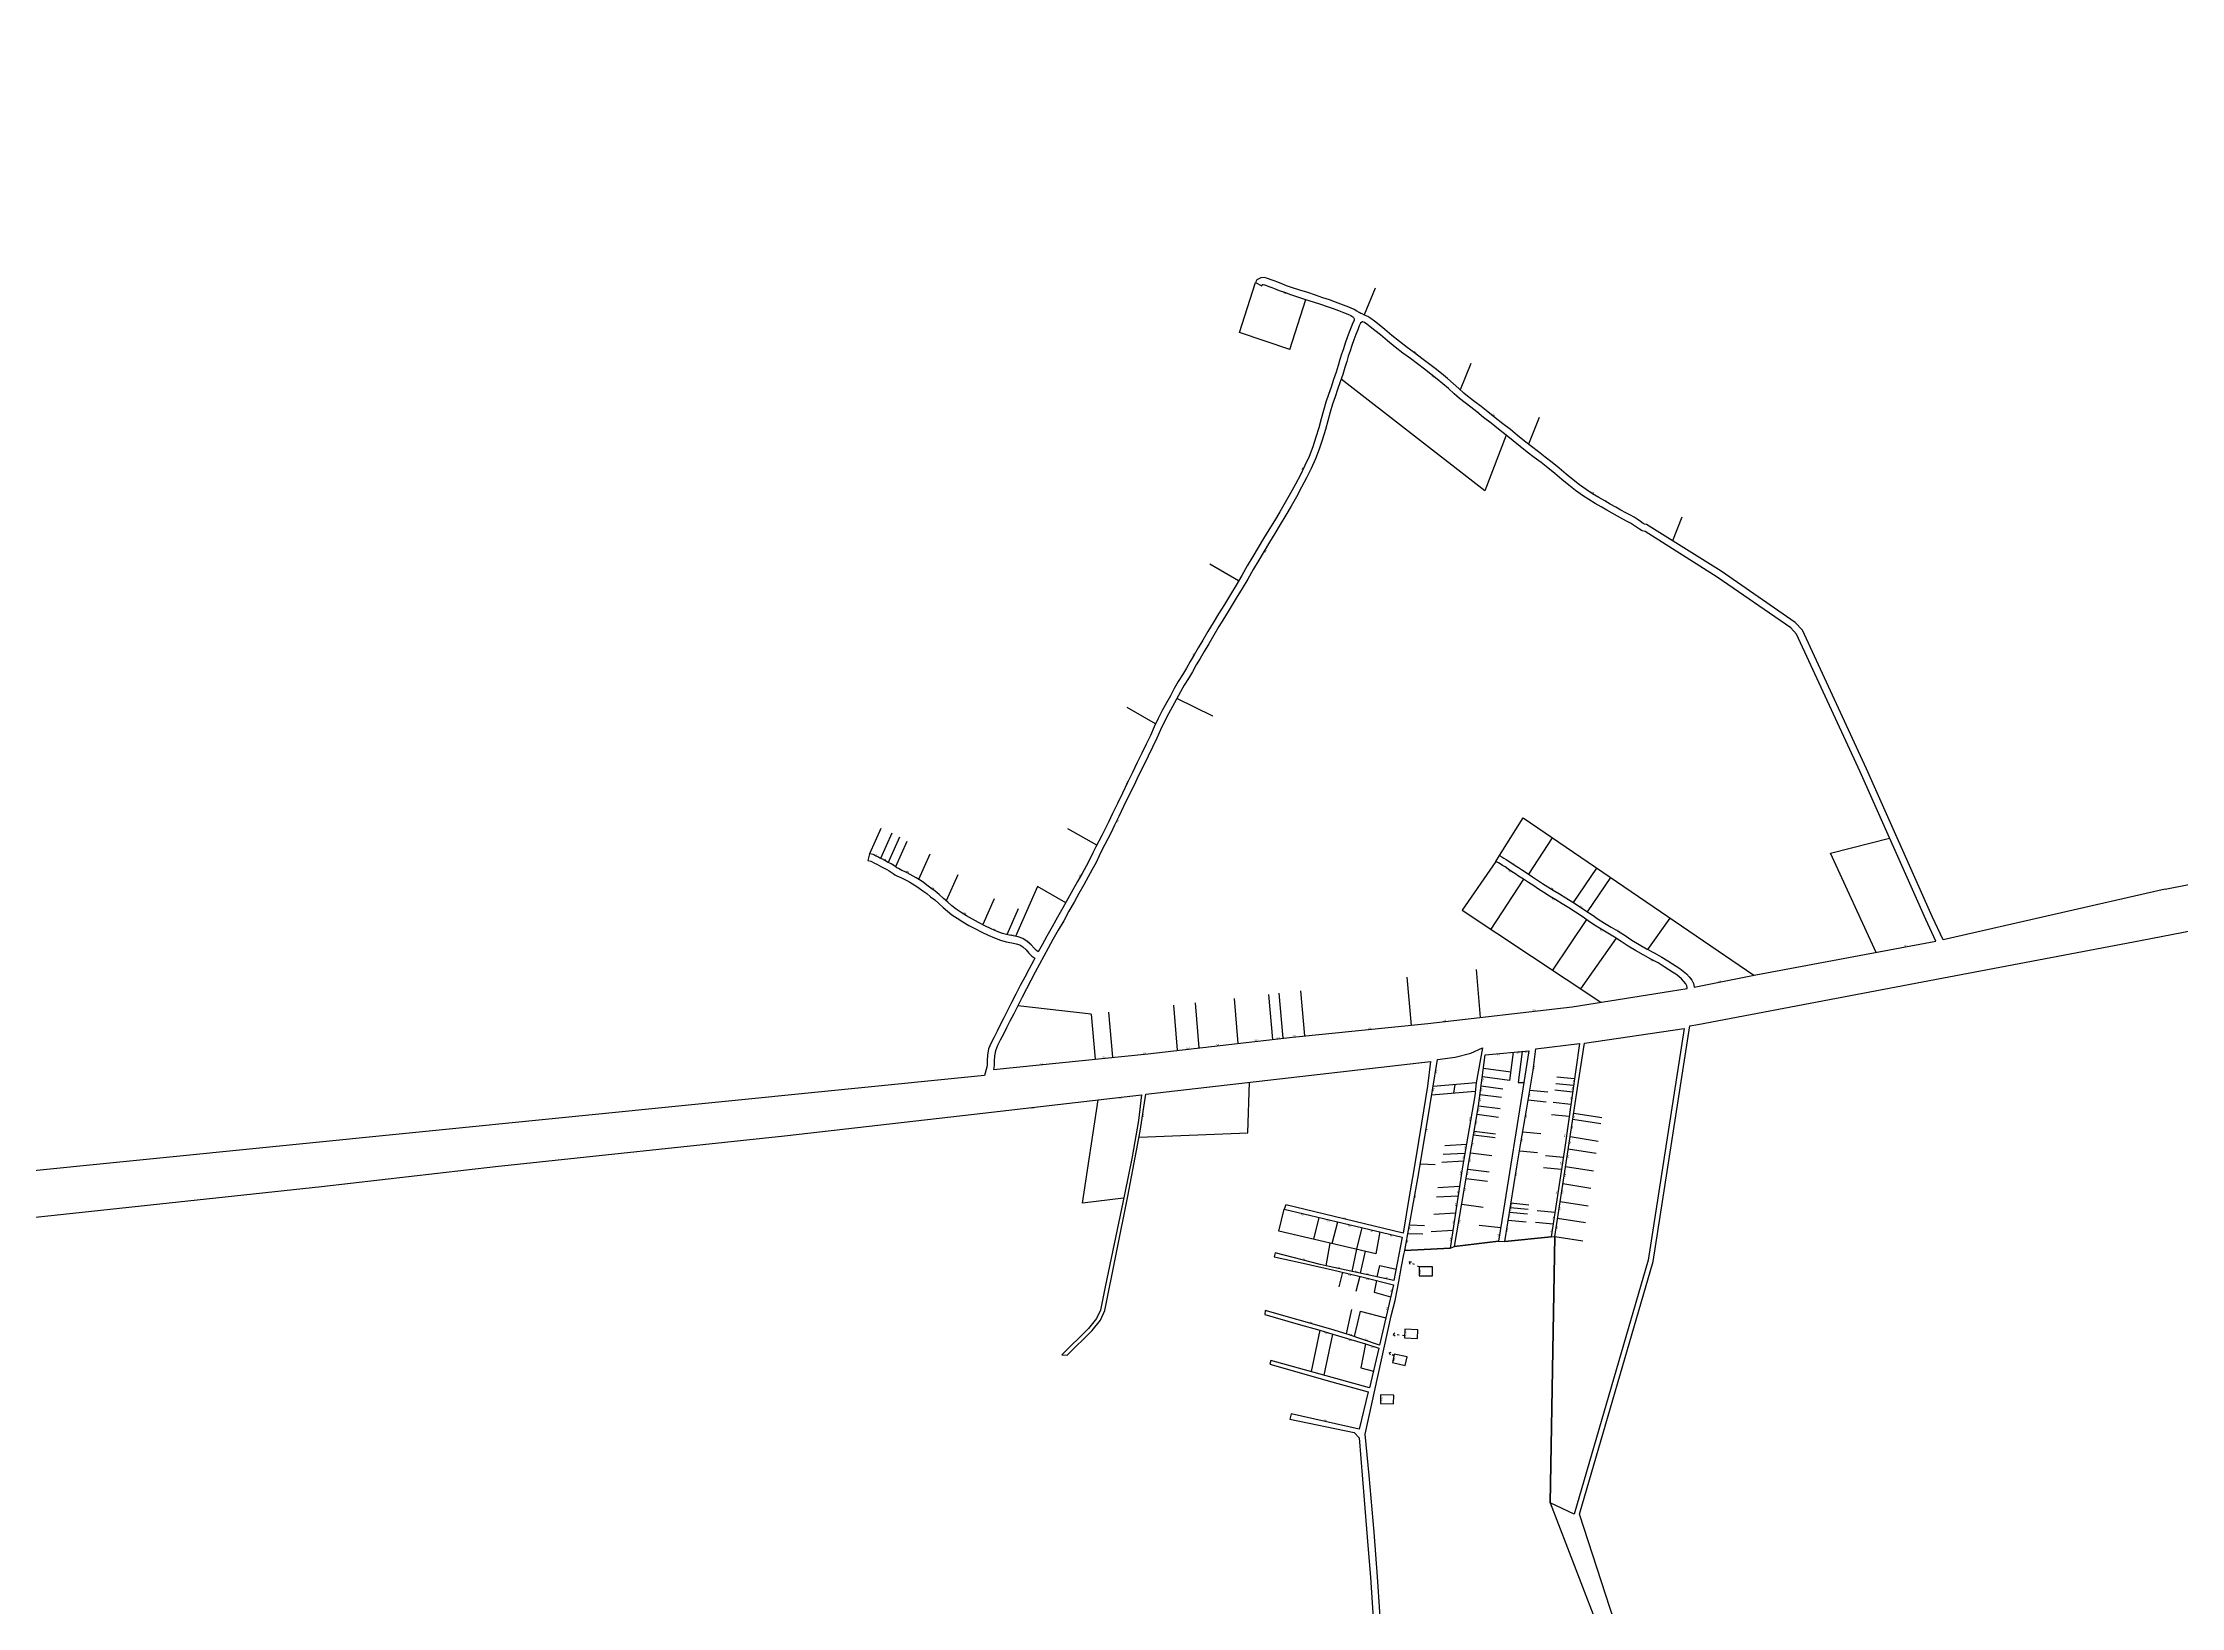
# Model space of a CAD drawing. Extents: x 714896 to 749292, y 8417558 to 8447149.
# Drawn here: x 726067 to 728523, y 8425706 to 8427504 of the extents above; entities that cross this region are included whole.
import ezdxf
from ezdxf.enums import TextEntityAlignment as Align

# ---------------------------------------------------------------- set-up
doc = ezdxf.new("R2010")
doc.units = 0
doc.header["$MEASUREMENT"] = 0
doc.linetypes.add('ACAD_ISO03W100', pattern=[30, 12, -18])
for name, color, linetype in [('LOTE', 7, 'CONTINUOUS'), ('NUM-PORTA', 7, 'CONTINUOUS'), ('QUADRA', 6, 'CONTINUOUS')]:
    doc.layers.add(name, color=color, linetype=linetype)

msp = doc.modelspace()

# ---------------------------------------------------------------- linework, layer by layer
at = {"layer": 'LOTE'}
for p, q in [((727712.5, 8426298.8), (727662.4, 8426294.7)), ((727713.5, 8426308.9), (727664, 8426304.6)), ((727689.1, 8426306.8), (727687.5, 8426296.8)), ((727486.7, 8426138.5), (727492.9, 8426163.7)), ((727527.1, 8426129.1), (727533.3, 8426154)), ((727548.2, 8426124.2), (727554.5, 8426149)), ((727541.1, 8426098.6), (727546, 8426124.7)), ((727576.3, 8426117.6), (727582.4, 8426142.5)), ((727570.9, 8426092.2), (727576.3, 8426117.6)), ((727580.5, 8426090.1), (727586.4, 8426115.2)), ((727663.2, 8426097.2), (727648.2, 8426097.2)), ((727648.2, 8426097.2), (727648.2, 8426087.2)), ((727663.2, 8426087.2), (727663.2, 8426097.2)), ((727559.9, 8426091.3), (727555.9, 8426074.3)), ((727579.7, 8426086.5), (727575.4, 8426069)), ((727599.1, 8426081.6), (727596.3, 8426068.2)), ((727648.2, 8426087.2), (727663.2, 8426087.2)), ((727570.4, 8426048.4), (727564, 8426020.4)), ((727580.2, 8426046.6), (727573.4, 8426017.2)), ((727580.2, 8426046.6), (727609.6, 8426038.8)), ((727596.3, 8426068.2), (727615.3, 8426063.1)), ((727533.9, 8426024.5), (727523.9, 8425977)), ((727631.5, 8426025.8), (727631.1, 8426015.9)), ((727646.5, 8426025.2), (727631.5, 8426025.8)), ((727646.1, 8426015.2), (727646.5, 8426025.2)), ((727538.9, 8425972.9), (727548.8, 8426020.2)), ((727631.1, 8426015.9), (727646.1, 8426015.2)), ((727619.5, 8425997.1), (727617.4, 8425987.3)), ((727617.4, 8425987.3), (727632.1, 8425984.2)), ((727634.2, 8425993.9), (727619.5, 8425997.1)), ((727632.1, 8425984.2), (727634.2, 8425993.9)), ((727603.8, 8425950.5), (727603.5, 8425940.5)), ((727618.8, 8425950), (727603.8, 8425950.5)), ((727618.5, 8425940), (727618.8, 8425950)), ((727603.5, 8425940.5), (727618.5, 8425940))]:
    msp.add_line(p, q, dxfattribs=at)
for points in [[(727441.7, 8427170.6), (727460.1, 8427228.1)], [(727499.5, 8427151.1), (727518, 8427208.7)], [(727597.4, 8427221.5), (727585, 8427191)], [(727499.5, 8427151.1), (727441.7, 8427170.6)], [(727707.5, 8427135), (727695.2, 8427104.8)], [(727723.6, 8426988.9), (727558.4, 8427117)], [(727785.8, 8427072.9), (727773.5, 8427042.6)], [(727748.1, 8427052.7), (727723.6, 8426988.9)], [(727949.9, 8426958.6), (727938.9, 8426931.4)], [(727440.7, 8426885.5), (727407.6, 8426904.6)], [(727345.3, 8426721.2), (727312.8, 8426739.9)], [(727411.2, 8426730), (727411.2, 8426730), (727411.2, 8426730), (727369.6, 8426750.1)], [(727740.5, 8426570), (727767.5, 8426613.1)], [(727767.5, 8426613.1), (728032.6, 8426432.5)], [(727029.5, 8426600.9), (727016.5, 8426571.9)], [(727042.2, 8426595.6), (727029.3, 8426566.6)], [(727051.1, 8426591.1), (727038.1, 8426562)], [(727277.6, 8426581.7), (727244.6, 8426600.7)], [(727773.9, 8426548.3), (727801.1, 8426590.2)], [(728120.7, 8426572.4), (728188.4, 8426589.8)], [(727059.7, 8426585.9), (727046.7, 8426556.8)], [(727085.9, 8426571.3), (727073, 8426542.4)], [(727736.2, 8426563.2), (727697.6, 8426507.1)], [(728172.9, 8426458.5), (728120.7, 8426572.4)], [(727118.2, 8426547.8), (727104.9, 8426517.9)], [(727767.7, 8426542.8), (727730.3, 8426485.3)], [(727825.3, 8426515.8), (727852, 8426555.5)], [(727841.3, 8426505.3), (727868.1, 8426544.6)], [(727159.9, 8426520.2), (727146.7, 8426490.5)], [(727209.8, 8426534.3), (727184.2, 8426477)], [(727242.1, 8426515.7), (727209.8, 8426534.3)], [(727187.6, 8426508.5), (727174.3, 8426478.9)], [(727697.6, 8426507.1), (727856.6, 8426401.4)], [(727840.3, 8426496.3), (727801.1, 8426438.3)], [(727910.6, 8426462), (727936.3, 8426498.1)], [(727874.2, 8426475), (727833.5, 8426416.8)], [(727634, 8426430), (727638.7, 8426374.7)], [(727713.5, 8426439.1), (727718.2, 8426383.8)], [(727271.4, 8426387.8), (727271.4, 8426387.8), (727271.4, 8426387.8), (727187, 8426397.3)], [(727365.8, 8426397.9), (727370.2, 8426346.3)], [(727390.7, 8426400.7), (727395, 8426349.1)], [(727435.4, 8426405.8), (727439.7, 8426354.1)], [(727475.1, 8426410.3), (727479.5, 8426358.7)], [(727487, 8426411.7), (727491.4, 8426360)], [(727511.9, 8426414.5), (727516.3, 8426362.8)], [(727271.4, 8426387.8), (727275.7, 8426336.1)], [(727291.3, 8426389.8), (727295.6, 8426338.2)], [(727756.2, 8426343.9), (727751.9, 8426311.6), (727720.7, 8426315.6)], [(727766.4, 8426344.9), (727761.7, 8426309.3), (727768.2, 8426309.1)], [(727722, 8426325.5), (727753.2, 8426321.5)], [(727451.2, 8426251.4), (727453.2, 8426309.4)], [(727717.9, 8426295.3), (727742.6, 8426292.1)], [(727719.3, 8426305.2), (727744, 8426302)], [(727775.1, 8426300.4), (727795.7, 8426298.3)], [(727803.8, 8426300.6), (727824.4, 8426298.6)], [(727804.9, 8426308.1), (727825.5, 8426306.1)], [(727806, 8426315.8), (727826.6, 8426313.8)], [(727261.5, 8426170.4), (727279.5, 8426289.3)], [(727714.5, 8426272.6), (727739.2, 8426269.4)], [(727716.2, 8426282.3), (727740.9, 8426279.1)], [(727773.2, 8426289.1), (727793.8, 8426287)], [(727799.9, 8426272.4), (727820.5, 8426270.4)], [(727801.8, 8426286.4), (727822.4, 8426284.4)], [(727825.6, 8426274.1), (727857.7, 8426269)], [(727326.4, 8426246.3), (727451.2, 8426251.4)], [(727710.5, 8426249.1), (727735.2, 8426246)], [(727711.2, 8426253.2), (727735.9, 8426250.1)], [(727767.2, 8426252.6), (727787.7, 8426250.6)], [(727821.4, 8426247), (727853.5, 8426241.9)], [(727824.5, 8426267.1), (727856.6, 8426262.1)], [(727699, 8426218.6), (727674.1, 8426217.2)], [(727700.5, 8426227.6), (727675.7, 8426226.3)], [(727702.3, 8426237.8), (727677.5, 8426236.4)], [(727707, 8426228.4), (727731.7, 8426225.2)], [(727763.5, 8426230.8), (727784, 8426228.8)], [(727793.1, 8426225.4), (727813.7, 8426223.4)], [(727819.2, 8426233), (727851.4, 8426227.9)], [(727649.4, 8426215.7), (727666.6, 8426215.1)], [(727702, 8426198.8), (727726.7, 8426195.7)], [(727703.8, 8426209.5), (727728.5, 8426206.4)], [(727791, 8426211.6), (727811.6, 8426209.5)], [(727816.1, 8426212.6), (727848.2, 8426207.6)], [(727308.6, 8426176.1), (727261.5, 8426170.4)], [(727692.7, 8426178.7), (727667.9, 8426177.3)], [(727694.4, 8426189.6), (727669.5, 8426188.2)], [(727753.5, 8426170.8), (727774.1, 8426168.7)], [(727809.9, 8426172.5), (727842.1, 8426167.5)], [(727813.1, 8426193), (727845.2, 8426187.9)], [(727636.9, 8426145.7), (727654.1, 8426145)], [(727689.7, 8426158.9), (727664.9, 8426157.5)], [(727697, 8426169.2), (727721.7, 8426166)], [(727741.7, 8426142.2), (727717, 8426144.9)], [(727750.3, 8426150.9), (727770.9, 8426148.9)], [(727751.8, 8426160.2), (727772.4, 8426158.2)], [(727752.7, 8426165.7), (727773.3, 8426163.7)], [(727781.5, 8426148.8), (727802, 8426146.8)], [(727783.5, 8426162.1), (727804.1, 8426160.1)], [(727807, 8426153.3), (727839.1, 8426148.2)], [(727602.7, 8426137.5), (727598.4, 8426112.5), (727486.7, 8426138.5)], [(727635.1, 8426135.8), (727652.3, 8426135.2)], [(727686.8, 8426139), (727661.9, 8426137.6)], [(727803.7, 8426132.2), (727835.9, 8426127.1)], [(727599.8, 8426085.9), (727603, 8426098.8), (727621.6, 8426094.6)], [(727636.6, 8426103.1), (727639.2, 8426103.1)], [(727636.6, 8426103.1), (727637.2, 8426100.5)], [(727586.4, 8426008.8), (727581, 8425981.3), (727595.4, 8425977.5)], [(727613.5, 8425998.7), (727616, 8425999.4)], [(727613.5, 8425998.7), (727614.8, 8425996.3)], [(727618.3, 8426019.6), (727620.2, 8426021.4)], [(727618.3, 8426019.6), (727620.5, 8426018.1)]]:
    msp.add_lwpolyline(points, dxfattribs=at)
at = {"layer": 'LOTE', "color": 7, "linetype": 'ACAD_ISO03W100', "ltscale": 0.2}
for points in [[(727648.2, 8426097.2), (727636.6, 8426103.1)], [(727619, 8425995), (727613.5, 8425998.7)], [(727631.2, 8426018.2), (727618.3, 8426019.6)]]:
    msp.add_lwpolyline(points, dxfattribs=at)
at = {"layer": 'QUADRA'}
for points in [[(728505, 8426531.3), (733431.5, 8427503.5)], [(728505, 8426531.3), (728249.8, 8426473), (728237.2, 8426499.7), (728161.9, 8426669.3), (728088.3, 8426828.8), (728080, 8426837.7), (727994.8, 8426896.4), (727909.2, 8426950), (727909.2, 8426950), (727906.9, 8426950.4), (727905.4, 8426951.4), (727902.2, 8426953.7), (727898.5, 8426956.2), (727894.9, 8426958.4), (727890.7, 8426960.7), (727885.6, 8426963.4), (727879.7, 8426966.7), (727873.8, 8426970.1), (727867.6, 8426973.6), (727861.2, 8426977.3), (727854.5, 8426981.3), (727847.3, 8426985.5), (727840, 8426990.3), (727832.4, 8426995.6), (727824.8, 8427001.6), (727817, 8427008), (727808.9, 8427014.8), (727800.8, 8427021.4), (727792.9, 8427027.6), (727785.1, 8427033.7), (727777.2, 8427039.8), (727769.2, 8427046), (727761.1, 8427052.5), (727752.8, 8427059.1), (727744.3, 8427065.9), (727735.5, 8427072.8), (727727, 8427079.4), (727719.1, 8427085.6), (727712.1, 8427091.2), (727705.6, 8427096.2), (727699.5, 8427101), (727693.5, 8427106.3), (727687.2, 8427112.1), (727680.6, 8427117.9), (727673.6, 8427123.5), (727666.4, 8427129.2), (727658.9, 8427135), (727651, 8427141), (727642.8, 8427147.2), (727634.1, 8427153.5), (727625.3, 8427160.3), (727616.6, 8427167.4), (727608.6, 8427174), (727602.1, 8427179.4), (727596.8, 8427183.6), (727592.6, 8427186.8), (727589.1, 8427189.1), (727585.4, 8427190.8), (727582.5, 8427192), (727580.9, 8427192.6), (727579.3, 8427193.5), (727576.5, 8427195.3), (727573.2, 8427197.2), (727569.2, 8427199), (727564.2, 8427201.1), (727558.2, 8427203.4), (727551.8, 8427205.7), (727544.9, 8427208.1), (727537.3, 8427210.6), (727529, 8427213.5), (727520, 8427216.5), (727510.9, 8427219.4), (727502.7, 8427222.1), (727495.8, 8427224.5), (727490.3, 8427226.5), (727485.6, 8427228.4), (727481.5, 8427230), (727477.9, 8427231.3), (727475.1, 8427232.2), (727472.7, 8427233), (727470, 8427233.7), (727466, 8427233.6), (727461.7, 8427231.2), (727460.1, 8427228.1), (727467.2, 8427224.4), (727467.7, 8427225.4), (727468.2, 8427225.7), (727469, 8427225.7), (727470.5, 8427225.3), (727472.6, 8427224.6), (727475.3, 8427223.7), (727478.7, 8427222.5), (727482.6, 8427221), (727487.4, 8427219), (727493.2, 8427216.9), (727500.2, 8427214.5), (727508.4, 8427211.8), (727517.5, 8427208.8), (727526.4, 8427205.9), (727534.8, 8427203.1), (727542.3, 8427200.5), (727549.2, 8427198.2), (727555.4, 8427195.9), (727561.2, 8427193.7), (727566, 8427191.7), (727569.5, 8427190.1), (727571.7, 8427188.8), (727572.8, 8427187.8), (727573.4, 8427186.4), (727573.4, 8427184.3), (727572, 8427181.7), (727570, 8427176.9), (727567.7, 8427171.1), (727565.4, 8427165.1), (727563.1, 8427158.5), (727561, 8427152), (727559, 8427146), (727557.1, 8427139.8), (727555.1, 8427132.9), (727552.6, 8427125), (727549.8, 8427116.6), (727546.8, 8427108), (727543.8, 8427099.4), (727540.9, 8427090.6), (727538.2, 8427081.2), (727535.6, 8427071.6), (727532.7, 8427061.3), (727529.4, 8427050.5), (727525.8, 8427039.4), (727521.7, 8427028.4), (727516.9, 8427017.8), (727511.6, 8427007.3), (727506, 8426996.6), (727500.2, 8426986), (727494.1, 8426975.3), (727487.9, 8426964.7), (727481.7, 8426954.3), (727475.5, 8426944.1), (727469.4, 8426934), (727463.2, 8426923.7), (727456.9, 8426913.2), (727450.6, 8426902.5), (727444.3, 8426891.6), (727437.8, 8426880.6), (727431.2, 8426869.6), (727424.3, 8426858.4), (727417.6, 8426847.5), (727411.3, 8426837.1), (727405.3, 8426827.1), (727399.6, 8426817.2), (727394.2, 8426808.3), (727389.4, 8426800.4), (727384.9, 8426792.7), (727380.7, 8426785), (727376.1, 8426777.5), (727371.3, 8426769.8), (727366.7, 8426761.7), (727362.3, 8426753.4), (727357.7, 8426745.1), (727352.9, 8426736.4), (727348.2, 8426727.2), (727343.7, 8426717.7), (727339.3, 8426707.9), (727334.6, 8426697.8), (727329.5, 8426687.4), (727324.1, 8426676.6), (727318.6, 8426665.3), (727312.9, 8426653.6), (727307.1, 8426641.6), (727301.4, 8426629.6), (727295.9, 8426618.2), (727291, 8426608.3), (727286.9, 8426599.7), (727283.5, 8426592.8), (727280.1, 8426586.3), (727276.6, 8426579.8), (727273.3, 8426573), (727269.8, 8426565.6), (727265.6, 8426557.7), (727260.8, 8426549.2), (727255.7, 8426539.9), (727250.3, 8426530.3), (727244.6, 8426520.2), (727238.8, 8426509.7), (727232.7, 8426499), (727226.5, 8426488.1), (727220.4, 8426477.3), (727215, 8426467.4), (727210.5, 8426459.1), (727208.4, 8426460.6), (727205.7, 8426463.4), (727202.2, 8426467.3), (727197.7, 8426471.3), (727192.7, 8426474.5), (727187.4, 8426476.3), (727181.5, 8426477.5), (727175.5, 8426478.6), (727169.6, 8426480.3), (727163.2, 8426482.7), (727156.4, 8426485.7), (727149.3, 8426489.1), (727141.9, 8426492.8), (727134.8, 8426496.6), (727128, 8426500.5), (727121.8, 8426504.6), (727116.1, 8426508.2), (727111.4, 8426512.1), (727106.7, 8426516.2), (727101.7, 8426520.7), (727096.7, 8426525), (727091.9, 8426528.9), (727087.2, 8426532.4), (727082.7, 8426535.9), (727078.2, 8426539.1), (727074, 8426541.8), (727070.4, 8426544.1), (727067, 8426546.2), (727063.4, 8426548.2), (727059.9, 8426550.1), (727056.7, 8426551.5), (727053.9, 8426552.8), (727051.7, 8426553.8), (727049.9, 8426554.8), (727048.1, 8426555.9), (727046, 8426557.3), (727043.5, 8426559), (727040.6, 8426560.6), (727037.5, 8426562.4), (727034.4, 8426564.1), (727031.4, 8426565.6), (727028.7, 8426566.9), (727026.2, 8426568.3), (727023.5, 8426569.6), (727020.7, 8426571), (727016.5, 8426571.9), (727014.8, 8426564.1), (727018.1, 8426563.4), (727019.9, 8426562.5), (727022.5, 8426561.2), (727025.1, 8426559.8), (727027.8, 8426558.5), (727030.6, 8426557), (727033.6, 8426555.4), (727036.6, 8426553.7), (727039.3, 8426552.2), (727041.5, 8426550.7), (727043.7, 8426549.2), (727045.9, 8426547.8), (727048.1, 8426546.7), (727050.6, 8426545.5), (727053.3, 8426544.2), (727056.4, 8426542.8), (727059.6, 8426541.2), (727062.9, 8426539.3), (727066.1, 8426537.3), (727069.7, 8426535.1), (727073.6, 8426532.5), (727077.9, 8426529.4), (727082.4, 8426526.1), (727086.9, 8426522.6), (727091.6, 8426518.8), (727096.4, 8426514.7), (727101.4, 8426510.3), (727106.2, 8426506), (727111.4, 8426501.8), (727117.4, 8426497.9), (727123.8, 8426493.7), (727130.9, 8426489.6), (727138.3, 8426485.7), (727145.8, 8426482), (727153, 8426478.5), (727160.1, 8426475.3), (727167, 8426472.7), (727173.7, 8426470.8), (727180, 8426469.6), (727185.3, 8426468.6), (727189.2, 8426467.2), (727192.9, 8426464.9), (727196.5, 8426461.6), (727199.8, 8426457.9), (727203.2, 8426454.4), (727206.7, 8426452), (727205, 8426448.9), (727200, 8426439.6), (727195, 8426430.1), (727189.8, 8426420.5), (727184.8, 8426410.7), (727179.9, 8426400.9), (727175.2, 8426391.7), (727170.8, 8426383.3), (727166.8, 8426375.4), (727163.3, 8426368.1), (727159.8, 8426361.4), (727156.4, 8426354.8), (727153.5, 8426347.8), (727152.2, 8426340.5), (727152, 8426334.1), (727151.8, 8426329.6), (727151.3, 8426326.6), (727148.7, 8426317.1)], [(727159, 8426323.9), (727336.3, 8426342.2), (727502.5, 8426361.4), (727658, 8426376.8), (727823.7, 8426396.2), (727936.6, 8426414), (727955.8, 8426417.3), (727955.9, 8426418.4), (727955.4, 8426420.2), (727954.3, 8426422.6), (727952.2, 8426425.3), (727949.5, 8426428.1), (727946.3, 8426430.9), (727942.9, 8426433.4), (727939.1, 8426435.8), (727934.7, 8426438.6), (727929.4, 8426442.1), (727922.5, 8426446.5), (727914.3, 8426451), (727905.4, 8426455.8), (727896.5, 8426460.6), (727888.1, 8426465.9), (727880.2, 8426471.2), (727872.4, 8426476.1), (727864.7, 8426480.6), (727857, 8426485.2), (727849.4, 8426490), (727842.2, 8426495), (727835.1, 8426499.8), (727827.8, 8426504.7), (727820.1, 8426509.6), (727812.4, 8426514.5), (727805.1, 8426519), (727797.9, 8426523.2), (727791.4, 8426527.4), (727785.3, 8426531.2), (727779.6, 8426535), (727773.8, 8426538.9), (727767.7, 8426542.8), (727762.3, 8426546.3), (727757.9, 8426549.2), (727754, 8426551.7), (727750.3, 8426554.2), (727746.7, 8426556.7), (727743.8, 8426558.6), (727741.2, 8426560.2), (727739, 8426561.4), (727736.2, 8426563.2), (727740.5, 8426570), (727743.1, 8426568.3), (727745.3, 8426567), (727748.1, 8426565.4), (727751.1, 8426563.3), (727754.9, 8426560.8), (727758.4, 8426558.4), (727762.2, 8426556), (727766.7, 8426553), (727772.1, 8426549.5), (727778.2, 8426545.5), (727784.1, 8426541.7), (727789.7, 8426537.9), (727795.7, 8426534.1), (727802.1, 8426530), (727809.2, 8426525.8), (727816.7, 8426521.3), (727824.4, 8426516.4), (727832.2, 8426511.4), (727839.5, 8426506.5), (727846.7, 8426501.6), (727853.8, 8426496.7), (727861.1, 8426492), (727868.7, 8426487.5), (727876.6, 8426482.9), (727884.6, 8426477.9), (727892.5, 8426472.6), (727900.6, 8426467.5), (727909.2, 8426462.8), (727918.1, 8426458), (727926.6, 8426453.3), (727933.7, 8426448.8), (727939, 8426445.3), (727943.3, 8426442.6), (727947.4, 8426440), (727951.3, 8426437.2), (727955, 8426433.9), (727958.3, 8426430.5), (727961.1, 8426426.8), (727963, 8426423), (727964, 8426419.1), (727963.9, 8426418.7), (728034.6, 8426432.7), (728241.7, 8426471.4), (728229.9, 8426496.4), (728154.6, 8426666), (728081.6, 8426824.3), (728074.8, 8426831.6), (727990.3, 8426889.8), (727907.7, 8426942.1), (727904.1, 8426942.8), (727901, 8426944.7), (727897.6, 8426947.1), (727894.2, 8426949.4), (727890.8, 8426951.5), (727886.9, 8426953.6), (727881.8, 8426956.4), (727875.8, 8426959.7), (727869.8, 8426963.1), (727863.6, 8426966.6), (727857.2, 8426970.4), (727850.4, 8426974.4), (727843.1, 8426978.7), (727835.5, 8426983.6), (727827.7, 8426989.2), (727819.8, 8426995.3), (727811.9, 8427001.8), (727803.7, 8427008.6), (727795.8, 8427015.2), (727788, 8427021.3), (727780.2, 8427027.3), (727772.2, 8427033.4), (727764.2, 8427039.8), (727756.1, 8427046.2), (727747.8, 8427052.9), (727739.3, 8427059.7), (727730.6, 8427066.5), (727722, 8427073.1), (727714.2, 8427079.4), (727707.2, 8427084.9), (727700.7, 8427089.9), (727694.4, 8427094.8), (727688.1, 8427100.3), (727681.9, 8427106.2), (727675.4, 8427111.8), (727668.6, 8427117.2), (727661.5, 8427122.9), (727654, 8427128.7), (727646.2, 8427134.6), (727638, 8427140.7), (727629.3, 8427147.1), (727620.4, 8427154), (727611.5, 8427161.2), (727603.5, 8427167.9), (727597.1, 8427173.1), (727591.9, 8427177.3), (727588, 8427180.3), (727585.2, 8427182.1), (727583.5, 8427182.9), (727582.7, 8427182.9), (727582, 8427182.6), (727580.8, 8427181.3), (727579.2, 8427178.3), (727577.4, 8427173.9), (727575.2, 8427168.3), (727572.9, 8427162.3), (727570.7, 8427155.9), (727568.6, 8427149.5), (727566.6, 8427143.6), (727564.8, 8427137.5), (727562.7, 8427130.6), (727560.2, 8427122.6), (727557.4, 8427114), (727554.3, 8427105.4), (727551.4, 8427096.9), (727548.5, 8427088.2), (727545.9, 8427079.1), (727543.3, 8427069.4), (727540.4, 8427059.1), (727537, 8427048.1), (727533.3, 8427036.7), (727529.1, 8427025.4), (727524.1, 8427014.3), (727518.7, 8427003.6), (727513, 8426992.9), (727507.2, 8426982.1), (727501, 8426971.3), (727494.8, 8426960.7), (727488.5, 8426950.2), (727482.4, 8426939.9), (727476.2, 8426929.8), (727470, 8426919.6), (727463.8, 8426909.1), (727457.5, 8426898.4), (727451.2, 8426887.5), (727444.7, 8426876.5), (727438, 8426865.4), (727431.1, 8426854.2), (727424.4, 8426843.3), (727418.1, 8426833), (727412.2, 8426823), (727406.4, 8426813.2), (727401.1, 8426804.2), (727396.3, 8426796.3), (727391.9, 8426788.8), (727387.6, 8426781), (727382.9, 8426773.4), (727378.2, 8426765.7), (727373.7, 8426757.9), (727369.3, 8426749.6), (727364.7, 8426741.2), (727360, 8426732.6), (727355.4, 8426723.7), (727350.9, 8426714.4), (727346.6, 8426704.6), (727341.8, 8426694.3), (727336.7, 8426683.9), (727331.3, 8426673.1), (727325.8, 8426661.8), (727320.1, 8426650.1), (727314.3, 8426638.2), (727308.6, 8426626.2), (727303.1, 8426614.7), (727298.2, 8426604.8), (727294.1, 8426596.2), (727290.6, 8426589.1), (727287.1, 8426582.5), (727283.7, 8426576.2), (727280.5, 8426569.5), (727276.9, 8426562), (727272.6, 8426553.9), (727267.8, 8426545.3), (727262.7, 8426536.1), (727257.3, 8426526.4), (727251.6, 8426516.3), (727245.8, 8426505.8), (727239.7, 8426495), (727233.5, 8426484.1), (727227.4, 8426473.4), (727222, 8426463.5), (727217, 8426454.3), (727212.1, 8426445.1), (727207.1, 8426435.8), (727202, 8426426.3), (727196.9, 8426416.8), (727192, 8426407), (727187, 8426397.3), (727182.3, 8426388), (727177.9, 8426379.6), (727174, 8426371.9), (727170.4, 8426364.5), (727166.9, 8426357.7), (727163.6, 8426351.5), (727161.3, 8426345.6), (727160.2, 8426339.6), (727160, 8426333.8), (727159.7, 8426328.8), (727159, 8426323.9)], [(728540.6, 8424922), (728521.9, 8424920.5), (728522.5, 8424975.7), (728348.6, 8425158.7), (727960.8, 8425362.5), (727955.7, 8425399.7), (727951.9, 8425444.6), (727832.3, 8425813.3), (727917, 8426103.6), (727959.1, 8426374.1), (727968.2, 8426375.9), (728256.4, 8426430.5), (728476.7, 8426472.2), (729749, 8426718.8)], [(727148.7, 8426317.1), (726017.5, 8426204)], [(726387.1, 8426189.6), (726387.1, 8426189.6), (726587.1, 8426212.7), (726919.2, 8426247.8), (727136.9, 8426272.8), (727136.9, 8426272.8), (727329.1, 8426295), (727325.5, 8426265.6), (727318.3, 8426223.6), (727309.5, 8426180.4), (727287.4, 8426074.4), (727282.1, 8426047.6), (727277.4, 8426037.9), (727268.3, 8426026.7), (727237.4, 8425996.3), (727243.6, 8425995.8), (727272.5, 8426024.3), (727282.1, 8426036), (727286.8, 8426047.4), (727313.4, 8426178.4), (727327.7, 8426253.4), (727334.1, 8426295.6), (727661.2, 8426333.4), (727657.6, 8426304.8), (727650.7, 8426262.5), (727643.9, 8426220.2), (727640.4, 8426200.1), (727636.7, 8426178.2), (727629.5, 8426136.1), (727494.7, 8426168.6), (727492.9, 8426163.7), (727628.7, 8426131.3), (727619.1, 8426081.7), (727541.1, 8426098.6), (727534.3, 8426100.1), (727482.6, 8426113.5), (727481.4, 8426108.9), (727514.8, 8426101.5), (727548.3, 8426094.1), (727585.3, 8426085.1), (727618.4, 8426076.8), (727602.4, 8426007.5), (727565.2, 8426019.9), (727546.7, 8426025.7), (727471.1, 8426047.1), (727470.7, 8426042.8), (727509.2, 8426031.6), (727533.9, 8426024.5), (727548.8, 8426020.2), (727586.4, 8426008.8), (727601.6, 8426004.1), (727590.9, 8425958.4), (727477.6, 8425989.9), (727476.6, 8425985.4), (727520.9, 8425972.9), (727543.5, 8425966.6), (727589.6, 8425953.6), (727579.2, 8425910.9), (727501, 8425928.7), (727499.3, 8425922.4), (727573.5, 8425907.2), (727579.3, 8425901.1), (727585, 8425829.7), (727589.2, 8425777.4), (727592, 8425740.9), (727598.5, 8425641.1)], [(723734, 8425905.3), (726387.1, 8426189.6)], [(727604.8, 8425672.4), (727600, 8425741.1), (727596.5, 8425792.4), (727590.7, 8425857.5), (727586.1, 8425905.2), (727615.8, 8426041.1), (727620.3, 8426058.9), (727624.5, 8426080.5), (727627.9, 8426097.7), (727630.6, 8426111.5), (727631.5, 8426116.1), (727683.7, 8426118.7), (727688.8, 8426120.7), (727739.3, 8426127), (727746.3, 8426126.5), (727799.8, 8426131.9), (727803.7, 8426132.2), (727798.6, 8425826.1), (727946, 8425443.4)]]:
    msp.add_lwpolyline(points, dxfattribs=at)
for points in [[(727826, 8425813.2), (727826, 8425813.2), (727798.6, 8425826.1), (727803.7, 8426132.2), (727818.3, 8426227), (727831.2, 8426310.2), (727837.8, 8426354.3), (727952.6, 8426371), (727911.1, 8426104.9)], [(727631.5, 8426116.1), (727646.6, 8426198.9), (727657.5, 8426265.2), (727669, 8426335.7), (727689.4, 8426338.2), (727707.4, 8426342.8), (727720.6, 8426348.8), (727713.5, 8426308.9), (727712, 8426293.7), (727697.4, 8426209.9), (727683.7, 8426118.7)], [(727688.8, 8426120.7), (727708.5, 8426237.6), (727716.2, 8426282.3), (727724, 8426340.8), (727774, 8426345.6), (727764.7, 8426287.2), (727753.3, 8426215.2), (727744.9, 8426162.5), (727739.3, 8426127)], [(727746.3, 8426126.5), (727760.3, 8426212.3), (727765, 8426239.7), (727771.4, 8426277.4), (727778.8, 8426323.4), (727782.2, 8426347.7), (727832.2, 8426353.8), (727815.4, 8426234.3), (727799.8, 8426131.9)]]:
    msp.add_lwpolyline(points, close=True, dxfattribs=at)

# ---------------------------------------------------------------- texts
at = {"layer": 'NUM-PORTA', "color": 7}
for s, rotation, p in [('S/N', 159.3215, (727493.6, 8427216.8)), ('S/N', 321.9673, (727642.8, 8427147.3)), ('S/N', 141.4229, (727664.2, 8427120.7)), ('S/N', 321.9673, (727733, 8427075.5)), ('S/N', 60.4973, (727514.5, 8427013.6)), ('S/N', 327.8388, (727847, 8426986.1)), ('S/N', 242.7346, (727470.8, 8426919.9)), ('S/N', 60.4973, (727389.4, 8426800.6)), ('S/N', 65.1683, (727312.7, 8426653.3)), ('S/N', 242.7346, (727301, 8426609.7)), ('S/N', 334.9538, (727023.1, 8426570.3)), ('S/N', 333.4761, (727033.8, 8426564.9)), ('S/N', 328.5635, (727042.5, 8426559.9)), ('S/N', 332.2091, (727059.8, 8426550.6)), ('S/N', 60.4973, (727258.9, 8426546.2)), ('S/N', 144.3853, (727752.4, 8426552.7)), ('S/N', 332.5019, (727756.6, 8426559.9)), ('S/N', 325.2628, (727088.9, 8426531.7)), ('S/N', 326.7986, (727800.4, 8426531.3)), ('S/N', 146.8646, (727802.4, 8426520.5)), ('S/N', 325.2628, (727125.7, 8426503)), ('S/N', 332.5019, (727833.8, 8426510.8)), ('S/N', 335.5843, (727160.1, 8426484.3)), ('S/N', 348.2073, (727180, 8426478)), ('S/N', 318.2194, (727198.7, 8426470.6)), ('S/N', 147.7829, (727857.9, 8426484.6)), ('S/N', 332.5019, (727876.7, 8426483.2)), ('S/N', 9.011, (728207.2, 8426465.2)), ('S/N', 149.6152, (727915.4, 8426450.4)), ('S/N', 12.3848, (727993, 8426424.6)), ('S/N', 7.3757, (727779.9, 8426391.4)), ('S/N', 7.3757, (727591.4, 8426370.5)), ('S/N', 7.3757, (727677.4, 8426379.6)), ('S/N', 7.3757, (727332.9, 8426342.1)), ('S/N', 7.3757, (727382.6, 8426347.8)), ('S/N', 7.3757, (727416.6, 8426351.8)), ('S/N', 7.3757, (727460.7, 8426356.9)), ('S/N', 7.3757, (727485.9, 8426359.8)), ('S/N', 7.3757, (727504.6, 8426361.9)), ('S/N', 185.4905, (727738.9, 8426341.9)), ('TER.', 185.4905, (727761.5, 8426344.3)), ('S/N', 185.4905, (727770.5, 8426344.9)), ('S/N', 7.3757, (727214.5, 8426329.9)), ('S/N', 7.3757, (727285.9, 8426337.3)), ('TER.', 260.639, (727667, 8426321.4)), ('TER.', 260.7011, (727779.2, 8426326)), ('S/N', 187.2491, (727304.2, 8426292)), ('TER.', 260.639, (727663.6, 8426300.7)), ('TER.', 260.4391, (727718.9, 8426300.3)), ('TER.', 260.4391, (727720.5, 8426312.3)), ('S/N', 260.7011, (727774.3, 8426295.1)), ('S/N', 82.7317, (727823.3, 8426290.9)), ('S/N', 82.7317, (727824.9, 8426302.4)), ('S/N', 82.7317, (727826, 8426309.8)), ('S/N', 187.2491, (727204.5, 8426280.4)), ('S/N', 262.3685, (727330.3, 8426270.7)), ('TER.', 82.5257, (727707.1, 8426267.2)), ('TER.', 260.4391, (727715.6, 8426277.4)), ('TER.', 260.4391, (727717.4, 8426288.8)), ('TER.', 260.7011, (727770.2, 8426270.1)), ('S/N', 82.7317, (727821.4, 8426277.3)), ('S/N', 261.2691, (727825.4, 8426270.5)), ('TER.', 260.639, (727656.1, 8426254.9)), ('S/N', 260.4391, (727711.1, 8426251.3)), ('TER.', 260.4391, (727713.1, 8426262.7)), ('S/N', 260.7011, (727765.7, 8426243.7)), ('TER.', 82.7317, (727816, 8426247.4)), ('S/N', 261.2691, (727823.5, 8426257.6)), ('S/N', 81.4255, (727699.4, 8426223.4)), ('S/N', 81.4255, (727701.2, 8426233.6)), ('TER.', 260.4391, (727705.8, 8426219.8)), ('S/N', 260.4391, (727708.9, 8426238.3)), ('S/N', 261.2691, (727818.3, 8426224)), ('S/N', 261.2691, (727820.8, 8426240.2)), ('TER.', 82.5257, (727696.5, 8426205.4)), ('S/N', 260.4391, (727703.2, 8426204.6)), ('TER.', 260.7011, (727758.8, 8426203)), ('S/N', 82.7317, (727811.4, 8426216.6)), ('TER.', 261.2691, (727815, 8426202.8)), ('S/N', 260.639, (727643.2, 8426178.7)), ('TER.', 82.5257, (727691, 8426169)), ('S/N', 81.4255, (727693, 8426182.8)), ('S/N', 260.4391, (727700.2, 8426186.6)), ('TER.', 260.7011, (727753.2, 8426168.3)), ('S/N', 81.2691, (727806.6, 8426182.5)), ('S/N', 261.2691, (727812.1, 8426183.6)), ('S/N', 166.5803, (727514.1, 8426158.2)), ('S/N', 166.5803, (727543.6, 8426151.1)), ('S/N', 346.4366, (727562.2, 8426152.7)), ('S/N', 166.5803, (727568, 8426145.3)), ('S/N', 81.4255, (727687.9, 8426148.7)), ('TER.', 260.4391, (727693.8, 8426148.7)), ('S/N', 260.7011, (727751.1, 8426156)), ('TER.', 260.7011, (727752.3, 8426162.8)), ('S/N', 82.7317, (727803, 8426153.5)), ('S/N', 261.2691, (727809.1, 8426164.2)), ('S/N', 166.5803, (727593.9, 8426139.1)), ('S/N', 166.5803, (727616.2, 8426133.8)), ('S/N', 260.639, (727633.9, 8426126.7)), ('S/N', 260.639, (727636.7, 8426141.6)), ('TER.', 82.5257, (727685, 8426129.2)), ('S/N', 80.9786, (727739.7, 8426133.9)), ('TER.', 260.7011, (727748.5, 8426139.6)), ('TER.', 82.7317, (727800.7, 8426138.3)), ('S/N', 261.2691, (727805.7, 8426142.5)), ('S/N', 345.4591, (727515.6, 8426105.3)), ('S/N', 345.4591, (727555.5, 8426095.9)), ('S/N', 166.3021, (727568.1, 8426088.7)), ('S/N', 345.4591, (727575.8, 8426091.5)), ('S/N', 345.4591, (727588.6, 8426088.7)), ('S/N', 166.3021, (727588.9, 8426083.6)), ('S/N', 345.4591, (727609.9, 8426084.1)), ('S/N', 75.8542, (727616.8, 8426069.8)), ('S/N', 76.9342, (727611.7, 8426049.4)), ('S/N', 342.3772, (727523.7, 8426032.6)), ('S/N', 166.3021, (727541.2, 8426021.8)), ('S/N', 166.3021, (727569, 8426013.5)), ('S/N', 342.3772, (727568.8, 8426019.2)), ('S/N', 342.3772, (727587.4, 8426013)), ('S/N', 166.3021, (727594.6, 8426005.7)), ('S/N', 342.3558, (727540.2, 8425920.3))]:
    msp.add_text(s, height=1.5, rotation=rotation, dxfattribs=at).set_placement(p, align=Align.CENTER)
at = {"layer": 'NUM-PORTA'}
for rotation, p in [(269.8407, (727648.7, 8426092)), (267.4961, (727631.8, 8426020.7)), (258.0407, (727618.9, 8425991.9)), (268.209, (727604.1, 8425945.3))]:
    msp.add_text('CASA', height=1.5, rotation=rotation, dxfattribs=at).set_placement(p, align=Align.CENTER)

doc.saveas('drawing.dxf')
